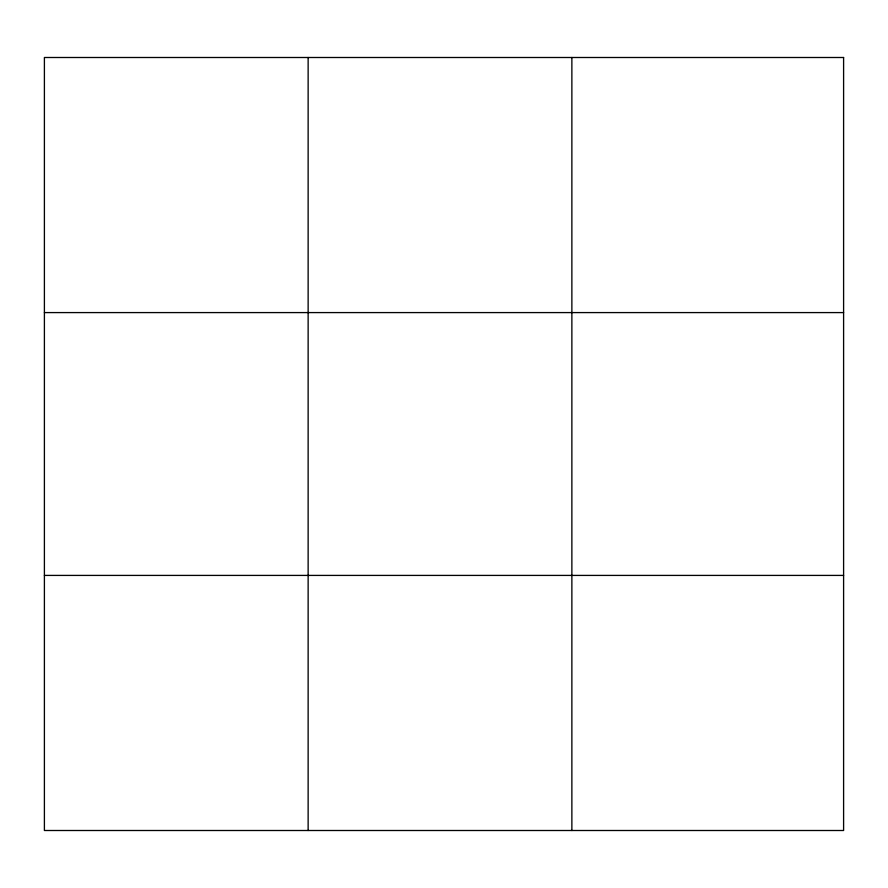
<?xml version="1.0" encoding="UTF-8"?>
<svg xmlns="http://www.w3.org/2000/svg" width="888" height="888" viewBox="0 0 888 888"><rect width="100%" height="100%" fill="white"/><g stroke="black" fill="none" stroke-linecap="round" stroke-linejoin="round"><path stroke-width="1.33" d="M308.136 57.498L308.136 830.502M571.872 57.498L571.872 830.502M44.4 312.587L843.6 312.587M44.4 575.413L843.6 575.413M843.6 57.498L843.6 830.502L44.4 830.502L44.4 57.498L843.6 57.498"/></g></svg>
